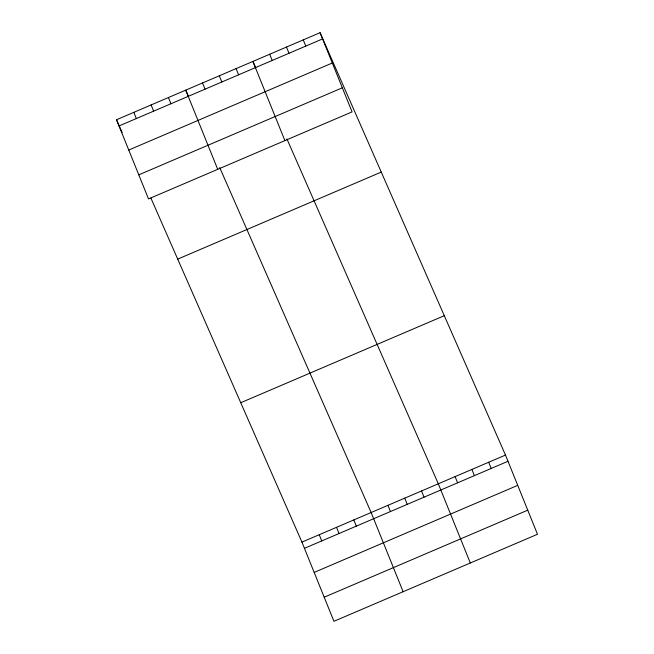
<?xml version="1.0" encoding="UTF-8"?>
<svg xmlns="http://www.w3.org/2000/svg" width="654" height="654" viewBox="0 0 654 654"><rect width="100%" height="100%" fill="white"/><g stroke="black" fill="none" stroke-linecap="round" stroke-linejoin="round"><path stroke-width="0.98" d="M320.068 32.7L352.065 111.891L148.515 198.93L116.518 119.739L320.068 32.7L505.485 455.07L537.482 534.261L333.932 621.3L301.935 542.109L150.91 198.088M119.028 125.952L322.577 38.913M128.764 150.036L332.314 62.997M138.787 174.847L342.336 87.808M177.708 259.123L381.257 172.084M240.746 402.725L444.295 315.686M301.935 542.109L505.485 455.07M304.445 548.322L507.994 461.274M314.173 572.405L517.723 485.358M324.196 597.216L527.745 510.177M255.698 67.803L252.902 61.427L284.899 140.618M286.893 138.861L438.311 483.788L470.308 562.98M188.532 96.522L185.728 90.146L217.725 169.337M219.719 167.579L371.137 512.515L403.134 591.707M116.518 119.739L122.118 132.492M488.693 462.247L491.195 468.46M303.276 39.878L305.786 46.091M471.894 469.425L474.403 475.638M286.485 47.063L288.994 53.268M455.102 476.611L457.612 482.824M269.693 54.241L272.203 60.454M421.519 490.974L424.029 497.179M236.11 68.605L238.612 74.818M404.728 498.152L407.238 504.365M219.311 75.782L221.82 81.995M387.936 505.329L390.446 511.542M202.519 82.968L205.029 89.173M353.839 519.914L356.348 526.127M168.43 97.544L170.939 103.757M336.54 527.312L339.05 533.525M151.123 104.942L153.633 111.155M319.234 534.71L321.743 540.923M133.825 112.341L136.334 118.554"/></g></svg>
